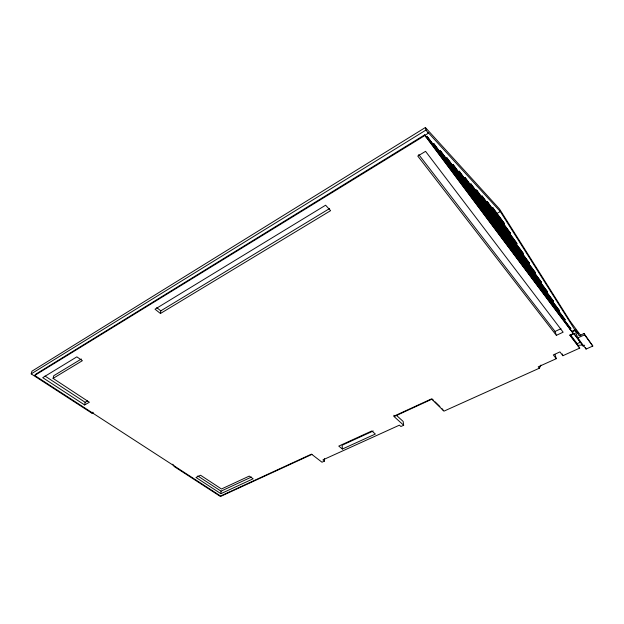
<?xml version="1.0" encoding="UTF-8"?>
<svg xmlns="http://www.w3.org/2000/svg" width="624" height="624" viewBox="0 0 624 624"><rect width="100%" height="100%" fill="white"/><g stroke="black" fill="none" stroke-linecap="round" stroke-linejoin="round"><path stroke-width="0.94" d="M220.888 493.678L195.975 477.454L200.561 475.246L221.489 488.99L249.257 476.089L253.149 478.78L220.888 493.678L221.021 491.158L197.777 475.956M160.446 313.498L330.611 210.655L325.603 205.21L155.025 309.192L160.446 313.498L160.813 310.838L329.573 208.556M84.638 404.945L89.38 402.23L53.079 378.394L82.384 360.68L76.853 356.85L42.728 377.653L84.638 404.945L85.176 402.308L87.539 400.951M53.079 378.394L53.734 375.734L81.338 359.003M93.452 412.955L91.525 412.971L31.2 373.893L31.933 371.202L425.381 127.507L499.535 209.048L570.079 321.134L580.897 335.743M34.71 375.453L425.061 135.424L424.585 134.901L35.701 374.213L34.71 375.453L220.592 495.994L311.493 454.139L321.992 462.22L324.511 461.081L322.936 459.865L399.407 425.162L400.904 426.512L403.673 425.256L393.736 416.263L431.457 398.9L443.984 411.138L539.386 368.191L540.93 365.079M31.2 373.893L425.974 130.042L425.381 127.507M424.905 135.33L428.337 133.216L428.173 132.545L500.323 211.575L576.568 332.592L570.211 335.525M426.005 136.921L427.027 136.297L570.835 328.739L569.946 329.152L425.404 136.079M432.822 144.292L433.828 143.676L565.102 319.667L564.213 320.081L427.027 136.297M433.828 143.676L439.444 151.453L440.443 150.852L559.307 310.495L558.418 310.916L565.102 319.667M445.887 158.418L446.878 157.833L553.449 301.22L552.56 301.657L440.443 150.852M452.15 165.196L453.133 164.619L547.529 291.853L546.64 292.289L446.878 157.833M453.133 164.619L458.25 171.795L459.225 171.226L541.546 282.383L540.649 282.828L520.338 255.458M459.225 171.226L464.186 178.214L465.153 177.661L535.501 272.805L534.604 273.257L533.45 271.697M465.153 177.661L469.973 184.47L470.925 183.924L529.386 263.125L528.481 263.585L535.501 272.805M470.925 183.924L475.605 190.562L476.549 190.031L523.201 253.336L522.304 253.804L477.914 193.69M91.525 412.971L92.875 412.207M482.243 198.058L516.048 243.914L516.953 243.446L482.032 195.983L481.096 196.505L476.549 190.031M486.455 202.293L487.375 201.778L510.627 233.438L509.722 233.922L482.032 195.983M487.375 201.778L491.673 207.94L492.593 207.433L504.239 223.322L503.334 223.813L497.227 215.498M492.593 207.433L496.813 213.494L500.323 211.575M418.743 154.557L555.056 331.453L560.968 328.692M556.343 335.345L563.137 332.194L425.56 151.343L417.776 156.055L556.343 335.345L555.056 331.453M221.021 491.158L251.464 477.056M574.844 329.901L571.654 331.375L569.946 329.152M572.13 331.968L575.086 330.603M424.585 134.901L573.378 333.544L569.962 335.119L579.751 348.091L562.887 355.703L559.915 351.92L553.301 354.931L556.288 358.683L538.247 366.818L539.386 368.191M311.945 454.381L220.436 496.493L174.33 466.619L172.739 464.201M432.003 399.126L394.891 416.208L393.869 415.288M578.089 333.271L576.373 334.066L577.746 337.943L586.069 349.073L592.8 346.055L584.064 333.497L579.002 335.821L578.089 333.271L575.64 329.971L576.568 332.592M373.23 430.981L342.131 445.201L342.404 449.03L375.367 434.031L371.803 430.973L338.762 446.098L342.404 449.03M577.746 337.943L584.548 334.831L592.8 346.055M570.258 334.48L577.192 343.684L580.546 342.163L574.79 334.464M573.94 333.817L583.019 345.953L584.672 345.205M577.847 345.329L582.683 345.025L583.019 345.953M45.014 376.046L85.176 402.308M156.757 307.609L160.813 310.838M396.7 415.561L403.151 421.426L403.673 425.256M432.307 399.126L433.688 400.475M435.076 401.833L439.92 406.575M569.852 335.127L579.751 348.091M572.333 332.233L573.378 333.544M441.8 408.47L443.555 410.717M552.56 301.657L559.307 310.495M564.213 320.081L570.835 328.739M534.604 273.257L541.546 282.383M540.649 282.828L547.529 291.853M546.64 292.289L553.449 301.22M503.334 223.813L510.627 233.438M509.722 233.922L516.953 243.446M516.048 243.914L523.201 253.336M522.304 253.804L529.386 263.125M496.813 213.494L504.239 223.322M439.444 151.453L557.84 310.144M425.974 130.042L428.337 133.216M464.186 178.214L532.295 270.137M458.25 171.795L519.184 253.898M475.605 190.562L476.759 192.13M469.973 184.47L527.904 262.798M491.673 207.94L496.111 213.985M584.064 333.497L584.548 334.831M585.507 347.529L586.069 349.073M577.192 343.684L577.957 345.86M562.318 353.972L562.887 355.703M554.9 354.346L556.288 358.683M324.386 458.671L324.511 461.081"/></g></svg>
